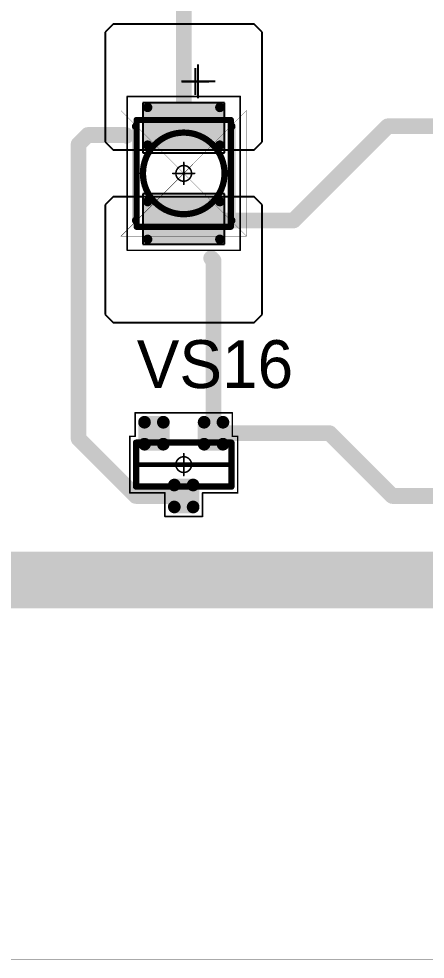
# Model space of a CAD drawing. Header units: millimetres. Extents: x 0 to 395, y 0 to 190.
# Drawn here: x 35.24 to 48.2, y 0 to 29.95 of the extents above; entities that cross this region are included whole.
import ezdxf

# ---------------------------------------------------------------- set-up
doc = ezdxf.new("R2010")
doc.units = ezdxf.units.MM
for name, color, linetype in [('Mechanical13', 56, 'Continuous'), ('Mechanical15', 56, 'Continuous'), ('Mechanical3', 76, 'Continuous'), ('Mechanical5', 56, 'Continuous'), ('TopLayer', 1, 'Continuous'), ('TopOverlay', 2, 'Continuous'), ('TopPaste', 8, 'Continuous'), ('TopSolder', 216, 'Continuous')]:
    doc.layers.add(name, color=color, linetype=linetype)

# ---------------------------------------------------------------- blocks, each defined once
blk = doc.blocks.new('SOT23_1168')
at = {"layer": 'Mechanical13', "const_width": 0.2}
for points in [[(0.7, 1.52), (-0.7, 1.52)], [(-0.7, -1.52), (-0.7, 1.52)], [(0.7, -1.52), (0.7, 1.52)], [(0.7, -1.52), (-0.7, -1.52)]]:
    blk.add_lwpolyline(points, dxfattribs=at)
at = {"layer": 'Mechanical13', "const_width": 0.1}
for points in [[(-0.75, 1.52, 1), (-0.65, 1.52, 1)], [(-0.75, 1.52, 1), (-0.65, 1.52, 1)], [(0.65, 1.52, 1), (0.75, 1.52, 1)], [(0.65, 1.52, 1), (0.75, 1.52, 1)], [(-0.75, -1.52, 1), (-0.65, -1.52, 1)], [(-0.75, -1.52, 1), (-0.65, -1.52, 1)], [(0.65, -1.52, 1), (0.75, -1.52, 1)], [(0.65, -1.52, 1), (0.75, -1.52, 1)]]:
    blk.add_lwpolyline(points, format="xyb", close=True, dxfattribs=at)
at = {"layer": 'Mechanical15', "const_width": 0.05}
for points in [[(-1.65, -1.55), (-1.65, 1.55)], [(-0.9, 1.55), (-1.65, 1.55)], [(-0.9, 1.55), (-0.9, 1.72)], [(0.9, 1.72), (-0.9, 1.72)], [(0.9, 0.6), (0.9, 1.72)], [(1.65, 0.6), (0.9, 0.6)], [(1.65, -0.6), (1.65, 0.6)], [(0, -0.35), (0, 0.35)], [(0.35, 0), (-0.35, 0)], [(0.9, -0.6), (1.65, -0.6)], [(0.9, -1.72), (0.9, -0.6)], [(-0.9, -1.55), (-1.65, -1.55)], [(-0.9, -1.72), (-0.9, -1.55)], [(0.9, -1.72), (-0.9, -1.72)]]:
    blk.add_lwpolyline(points, dxfattribs=at)
at = {"layer": 'Mechanical15'}
for points, const_width in [([(-1.662, 1.55, 1), (-1.637, 1.55, 1)], 0.025), ([(-1.662, 1.55, 1), (-1.637, 1.55, 1)], 0.025), ([(-0.913, 1.72, 1), (-0.888, 1.72, 1)], 0.025), ([(-0.913, 1.72, 1), (-0.888, 1.72, 1)], 0.025), ([(-0.913, 1.55, 1), (-0.888, 1.55, 1)], 0.025), ([(-0.913, 1.55, 1), (-0.888, 1.55, 1)], 0.025), ([(0.888, 1.72, 1), (0.913, 1.72, 1)], 0.025), ([(0.888, 1.72, 1), (0.913, 1.72, 1)], 0.025), ([(0.888, 0.6, 1), (0.913, 0.6, 1)], 0.025), ([(0.888, 0.6, 1), (0.913, 0.6, 1)], 0.025), ([(1.637, 0.6, 1), (1.662, 0.6, 1)], 0.025), ([(1.637, 0.6, 1), (1.662, 0.6, 1)], 0.025), ([(-0.012, 0.35, 1), (0.012, 0.35, 1)], 0.025), ([(-0.362, 0, 1), (-0.337, 0, 1)], 0.025), ([(0.25, 0, 1), (-0.25, 0, 1)], 0.05), ([(-0.262, 0, 1), (-0.238, 0, 1)], 0.025), ([(0.238, 0, 1), (0.262, 0, 1)], 0.025), ([(0.337, 0, 1), (0.362, 0, 1)], 0.025), ([(-0.012, -0.35, 1), (0.012, -0.35, 1)], 0.025), ([(0.888, -0.6, 1), (0.913, -0.6, 1)], 0.025), ([(0.888, -0.6, 1), (0.913, -0.6, 1)], 0.025), ([(1.637, -0.6, 1), (1.662, -0.6, 1)], 0.025), ([(1.637, -0.6, 1), (1.662, -0.6, 1)], 0.025), ([(-1.662, -1.55, 1), (-1.637, -1.55, 1)], 0.025), ([(-1.662, -1.55, 1), (-1.637, -1.55, 1)], 0.025), ([(-0.913, -1.55, 1), (-0.888, -1.55, 1)], 0.025), ([(-0.913, -1.55, 1), (-0.888, -1.55, 1)], 0.025), ([(-0.913, -1.72, 1), (-0.888, -1.72, 1)], 0.025), ([(-0.913, -1.72, 1), (-0.888, -1.72, 1)], 0.025), ([(0.888, -1.72, 1), (0.913, -1.72, 1)], 0.025), ([(0.888, -1.72, 1), (0.913, -1.72, 1)], 0.025)]:
    blk.add_lwpolyline(points, format="xyb", close=True, dxfattribs=dict(at, const_width=const_width))
at = {"layer": 'TopLayer', "const_width": 0.1}
for points in [[(-1.4, 1.25, 1), (-1.3, 1.25, 1)], [(-0.7, 1.25, 1), (-0.6, 1.25, 1)], [(-1.4, 0.65, 1), (-1.3, 0.65, 1)], [(-0.7, 0.65, 1), (-0.6, 0.65, 1)], [(0.6, 0.3, 1), (0.7, 0.3, 1)], [(1.3, 0.3, 1), (1.4, 0.3, 1)], [(0.6, -0.3, 1), (0.7, -0.3, 1)], [(1.3, -0.3, 1), (1.4, -0.3, 1)], [(-1.4, -0.65, 1), (-1.3, -0.65, 1)], [(-0.7, -0.65, 1), (-0.6, -0.65, 1)], [(-1.4, -1.25, 1), (-1.3, -1.25, 1)], [(-0.7, -1.25, 1), (-0.6, -1.25, 1)]]:
    blk.add_lwpolyline(points, format="xyb", close=True, dxfattribs=at)
at = {"layer": 'TopLayer'}
for points in [[(-1.45, 1.25), (-1.45, 0.65), (-0.55, 1.25), (-0.55, 0.65)], [(-1.35, 1.35), (-1.35, 0.55), (-0.65, 1.35), (-0.65, 0.55)], [(0.55, 0.3), (0.55, -0.3), (1.45, 0.3), (1.45, -0.3)], [(0.65, 0.4), (0.65, -0.4), (1.35, 0.4), (1.35, -0.4)], [(-1.35, -0.55), (-1.35, -1.35), (-0.65, -0.55), (-0.65, -1.35)], [(-1.45, -0.65), (-1.45, -1.25), (-0.55, -0.65), (-0.55, -1.25)]]:
    blk.add_solid(points, dxfattribs=at)
at = {"layer": 'TopOverlay', "const_width": 0.15}
blk.add_lwpolyline([(0, -1.5), (0, 1.5)], dxfattribs=at)
at = {"layer": 'TopOverlay', "const_width": 0.075}
for points in [[(-0.038, 1.5, 1), (0.038, 1.5, 1)], [(-0.038, -1.5, 1), (0.038, -1.5, 1)]]:
    blk.add_lwpolyline(points, format="xyb", close=True, dxfattribs=at)
at = {"layer": 'TopPaste', "const_width": 0.075}
for points in [[(-1.387, 1.25, 1), (-1.313, 1.25, 1)], [(-0.687, 1.25, 1), (-0.613, 1.25, 1)], [(-1.387, 0.65, 1), (-1.313, 0.65, 1)], [(-0.687, 0.65, 1), (-0.613, 0.65, 1)], [(0.613, 0.3, 1), (0.687, 0.3, 1)], [(1.313, 0.3, 1), (1.387, 0.3, 1)], [(0.613, -0.3, 1), (0.687, -0.3, 1)], [(1.313, -0.3, 1), (1.387, -0.3, 1)], [(-1.387, -0.65, 1), (-1.313, -0.65, 1)], [(-0.687, -0.65, 1), (-0.613, -0.65, 1)], [(-1.387, -1.25, 1), (-1.313, -1.25, 1)], [(-0.687, -1.25, 1), (-0.613, -1.25, 1)]]:
    blk.add_lwpolyline(points, format="xyb", close=True, dxfattribs=at)
at = {"layer": 'TopPaste'}
for points in [[(-1.425, 1.25), (-1.425, 0.65), (-0.575, 1.25), (-0.575, 0.65)], [(-1.35, 1.325), (-1.35, 0.575), (-0.65, 1.325), (-0.65, 0.575)], [(0.575, 0.3), (0.575, -0.3), (1.425, 0.3), (1.425, -0.3)], [(0.65, 0.375), (0.65, -0.375), (1.35, 0.375), (1.35, -0.375)], [(-1.35, -0.575), (-1.35, -1.325), (-0.65, -0.575), (-0.65, -1.325)], [(-1.425, -0.65), (-1.425, -1.25), (-0.575, -0.65), (-0.575, -1.25)]]:
    blk.add_solid(points, dxfattribs=at)
at = {"layer": 'TopSolder', "const_width": 0.202}
for points in [[(-1.451, 1.25, 1), (-1.249, 1.25, 1)], [(-0.751, 1.25, 1), (-0.549, 1.25, 1)], [(-1.451, 0.65, 1), (-1.249, 0.65, 1)], [(-0.751, 0.65, 1), (-0.549, 0.65, 1)], [(0.549, 0.3, 1), (0.751, 0.3, 1)], [(1.249, 0.3, 1), (1.451, 0.3, 1)], [(0.549, -0.3, 1), (0.751, -0.3, 1)], [(1.249, -0.3, 1), (1.451, -0.3, 1)], [(-1.451, -0.65, 1), (-1.249, -0.65, 1)], [(-0.751, -0.65, 1), (-0.549, -0.65, 1)], [(-1.451, -1.25, 1), (-1.249, -1.25, 1)], [(-0.751, -1.25, 1), (-0.549, -1.25, 1)]]:
    blk.add_lwpolyline(points, format="xyb", close=True, dxfattribs=at)
at = {"layer": 'TopSolder'}
for points in [[(-1.552, 1.25), (-1.552, 0.65), (-0.448, 1.25), (-0.448, 0.65)], [(-1.35, 1.452), (-1.35, 0.448), (-0.65, 1.452), (-0.65, 0.448)], [(0.448, 0.3), (0.448, -0.3), (1.552, 0.3), (1.552, -0.3)], [(0.65, 0.502), (0.65, -0.502), (1.35, 0.502), (1.35, -0.502)], [(-1.35, -0.448), (-1.35, -1.452), (-0.65, -0.448), (-0.65, -1.452)], [(-1.552, -0.65), (-1.552, -1.25), (-0.448, -0.65), (-0.448, -1.25)]]:
    blk.add_solid(points, dxfattribs=at)
blk = doc.blocks.new('T66G_4_1316')
at = {"layer": 'Mechanical13'}
for p, q in [((2.936, 0.071), (2.936, -1)), ((2.4, -0.464), (3.471, -0.464))]:
    blk.add_line(p, q, dxfattribs=at)
at = {"layer": 'Mechanical13', "const_width": 0.2}
for points in [[(-1.7, 1.5), (1.7, 1.5)], [(-1.7, 1.5), (-1.7, -1.5)], [(1.7, 1.5), (1.7, -1.5)], [(-1.7, -1.5), (1.7, -1.5)]]:
    blk.add_lwpolyline(points, dxfattribs=at)
at = {"layer": 'Mechanical13'}
for points, const_width in [([(-1.75, 1.5, 1), (-1.65, 1.5, 1)], 0.1), ([(-1.75, 1.5, 1), (-1.65, 1.5, 1)], 0.1), ([(1.65, 1.5, 1), (1.75, 1.5, 1)], 0.1), ([(1.65, 1.5, 1), (1.75, 1.5, 1)], 0.1), ([(1.3, 0, 1), (-1.3, 0, 1)], 0.2), ([(-1.35, 0, 1), (-1.25, 0, 1)], 0.1), ([(1.25, 0, 1), (1.35, 0, 1)], 0.1), ([(-1.75, -1.5, 1), (-1.65, -1.5, 1)], 0.1), ([(-1.75, -1.5, 1), (-1.65, -1.5, 1)], 0.1), ([(1.65, -1.5, 1), (1.75, -1.5, 1)], 0.1), ([(1.65, -1.5, 1), (1.75, -1.5, 1)], 0.1)]:
    blk.add_lwpolyline(points, format="xyb", close=True, dxfattribs=dict(at, const_width=const_width))
at = {"layer": 'Mechanical15', "const_width": 0.05}
for points in [[(-2.45, 1.8), (-2.45, -1.8)], [(-2.45, 1.8), (2.45, 1.8)], [(2.45, 1.8), (2.45, -1.8)], [(0, 0.35), (0, -0.35)], [(-0.35, 0), (0.35, 0)], [(-2.45, -1.8), (2.45, -1.8)]]:
    blk.add_lwpolyline(points, dxfattribs=at)
at = {"layer": 'Mechanical15'}
for points, const_width in [([(-2.462, 1.8, 1), (-2.438, 1.8, 1)], 0.025), ([(-2.462, 1.8, 1), (-2.438, 1.8, 1)], 0.025), ([(2.438, 1.8, 1), (2.462, 1.8, 1)], 0.025), ([(2.438, 1.8, 1), (2.462, 1.8, 1)], 0.025), ([(-0.012, 0.35, 1), (0.012, 0.35, 1)], 0.025), ([(-0.362, 0, 1), (-0.337, 0, 1)], 0.025), ([(0.25, 0, 1), (-0.25, 0, 1)], 0.05), ([(-0.262, 0, 1), (-0.238, 0, 1)], 0.025), ([(0.238, 0, 1), (0.262, 0, 1)], 0.025), ([(0.337, 0, 1), (0.362, 0, 1)], 0.025), ([(-0.012, -0.35, 1), (0.012, -0.35, 1)], 0.025), ([(-2.462, -1.8, 1), (-2.438, -1.8, 1)], 0.025), ([(-2.462, -1.8, 1), (-2.438, -1.8, 1)], 0.025), ([(2.438, -1.8, 1), (2.462, -1.8, 1)], 0.025), ([(2.438, -1.8, 1), (2.462, -1.8, 1)], 0.025)]:
    blk.add_lwpolyline(points, format="xyb", close=True, dxfattribs=dict(at, const_width=const_width))
at = {"layer": 'TopLayer'}
for p, q in [((-4.5, 2.5), (-4.75, 2.25)), ((-1, 2.5), (-4.5, 2.5)), ((-0.75, 2.25), (-1, 2.5)), ((1, 2.5), (0.75, 2.25)), ((4.5, 2.5), (1, 2.5)), ((4.75, 2.25), (4.5, 2.5)), ((-4.75, 2.25), (-4.75, -2.25)), ((-0.75, -2.25), (-0.75, 2.25)), ((0.75, 2.25), (0.75, -2.25)), ((4.75, -2.25), (4.75, 2.25)), ((-4.75, -2.25), (-4.5, -2.5)), ((-1, -2.5), (-0.75, -2.25)), ((0.75, -2.25), (1, -2.5)), ((4.5, -2.5), (4.75, -2.25)), ((-4.5, -2.5), (-1, -2.5)), ((1, -2.5), (4.5, -2.5))]:
    blk.add_line(p, q, dxfattribs=at)
at = {"layer": 'TopLayer', "const_width": 0.15}
for points in [[(-2.175, 1.15, 1), (-2.025, 1.15, 1)], [(-0.975, 1.15, 1), (-0.825, 1.15, 1)], [(0.825, 1.15, 1), (0.975, 1.15, 1)], [(2.025, 1.15, 1), (2.175, 1.15, 1)], [(-2.175, -1.15, 1), (-2.025, -1.15, 1)], [(-0.975, -1.15, 1), (-0.825, -1.15, 1)], [(0.825, -1.15, 1), (0.975, -1.15, 1)], [(2.025, -1.15, 1), (2.175, -1.15, 1)]]:
    blk.add_lwpolyline(points, format="xyb", close=True, dxfattribs=at)
at = {"layer": 'TopLayer'}
for points in [[(-0.9, 1.3), (-2.1, 1.3), (-0.9, -1.3), (-2.1, -1.3)], [(2.1, 1.3), (0.9, 1.3), (2.1, -1.3), (0.9, -1.3)], [(-0.75, 1.15), (-2.25, 1.15), (-0.75, -1.15), (-2.25, -1.15)], [(2.25, 1.15), (0.75, 1.15), (2.25, -1.15), (0.75, -1.15)]]:
    blk.add_solid(points, dxfattribs=at)
at = {"layer": 'TopOverlay'}
for p, q in [((2.928, 0.057), (2.928, -0.8)), ((2.5, -0.372), (3.357, -0.372))]:
    blk.add_line(p, q, dxfattribs=at)
at = {"layer": 'TopOverlay', "const_width": 0.25}
for points in [[(-1.5, 1.525), (1.5, 1.525)], [(-1.5, -1.525), (1.5, -1.525)]]:
    blk.add_lwpolyline(points, dxfattribs=at)
at = {"layer": 'TopOverlay', "const_width": 0.125}
for points in [[(-1.562, 1.525, 1), (-1.438, 1.525, 1)], [(1.438, 1.525, 1), (1.562, 1.525, 1)], [(-1.562, -1.525, 1), (-1.438, -1.525, 1)], [(1.438, -1.525, 1), (1.562, -1.525, 1)]]:
    blk.add_lwpolyline(points, format="xyb", close=True, dxfattribs=at)
at = {"layer": 'TopPaste', "const_width": 0.125}
for points in [[(-2.162, 1.15, 1), (-2.037, 1.15, 1)], [(-0.962, 1.15, 1), (-0.838, 1.15, 1)], [(0.838, 1.15, 1), (0.962, 1.15, 1)], [(2.037, 1.15, 1), (2.162, 1.15, 1)], [(-2.162, -1.15, 1), (-2.037, -1.15, 1)], [(-0.962, -1.15, 1), (-0.838, -1.15, 1)], [(0.838, -1.15, 1), (0.962, -1.15, 1)], [(2.037, -1.15, 1), (2.162, -1.15, 1)]]:
    blk.add_lwpolyline(points, format="xyb", close=True, dxfattribs=at)
at = {"layer": 'TopPaste'}
for points in [[(-0.9, 1.275), (-2.1, 1.275), (-0.9, -1.275), (-2.1, -1.275)], [(2.1, 1.275), (0.9, 1.275), (2.1, -1.275), (0.9, -1.275)], [(-0.775, 1.15), (-2.225, 1.15), (-0.775, -1.15), (-2.225, -1.15)], [(2.225, 1.15), (0.775, 1.15), (2.225, -1.15), (0.775, -1.15)]]:
    blk.add_solid(points, dxfattribs=at)
at = {"layer": 'TopSolder'}
for p, q in [((-2.25, 1.3), (-2.25, -1.3)), ((-0.65, 1.3), (-2.25, 1.3)), ((-0.65, -1.3), (-0.65, 1.3)), ((0.65, 1.3), (0.65, -1.3)), ((2.25, 1.3), (0.65, 1.3)), ((2.25, -1.3), (2.25, 1.3)), ((-2.25, -1.3), (-0.65, -1.3)), ((0.65, -1.3), (2.25, -1.3))]:
    blk.add_line(p, q, dxfattribs=at)

msp = doc.modelspace()

# ---------------------------------------------------------------- linework, layer by layer
at = {"layer": 'Mechanical3', "const_width": 0.01}
msp.add_lwpolyline([(0, 0), (395, 0)], dxfattribs=at)
at = {"layer": 'Mechanical5'}
for points, const_width in [([(38.5, 23.027), (42.5, 27.027)], 0.01), ([(38.5, 27.027), (42.5, 23.027)], 0.01), ([(38.5, 27.027), (42.5, 27.027)], 0.001), ([(38.5, 23.027), (38.5, 27.027)], 0.001), ([(42.5, 23.027), (42.5, 27.027)], 0.001), ([(38.5, 23.027), (42.5, 23.027)], 0.001)]:
    msp.add_lwpolyline(points, dxfattribs=dict(at, const_width=const_width))
for points, const_width in [([(38.498, 27.027, 1), (38.503, 27.027, 1)], 0.005), ([(38.5, 27.027, 1), (38.5, 27.027, 1)], 0.0005), ([(38.5, 27.027, 1), (38.5, 27.027, 1)], 0.0005), ([(42.498, 27.027, 1), (42.503, 27.027, 1)], 0.005), ([(42.5, 27.027, 1), (42.5, 27.027, 1)], 0.0005), ([(42.5, 27.027, 1), (42.5, 27.027, 1)], 0.0005), ([(38.498, 23.027, 1), (38.503, 23.027, 1)], 0.005), ([(38.5, 23.027, 1), (38.5, 23.027, 1)], 0.0005), ([(38.5, 23.027, 1), (38.5, 23.027, 1)], 0.0005), ([(42.498, 23.027, 1), (42.503, 23.027, 1)], 0.005), ([(42.5, 23.027, 1), (42.5, 23.027, 1)], 0.0005), ([(42.5, 23.027, 1), (42.5, 23.027, 1)], 0.0005)]:
    msp.add_lwpolyline(points, format="xyb", close=True, dxfattribs=dict(at, const_width=const_width))
at = {"layer": 'TopLayer'}
for points, const_width in [([(40.5, 26.527), (40.5, 30.375)], 0.5), ([(44.002, 23.527), (47.002, 26.527)], 0.5), ([(47.002, 26.527), (50.5, 26.527)], 0.5), ([(37.15, 25.957), (37.443, 26.25)], 0.5), ([(37.443, 26.25), (38.65, 26.25)], 0.5), ([(38.65, 26.25), (38.675, 26.225)], 0.5), ([(37.15, 16.575), (37.15, 25.957)], 0.5), ([(40.5, 23.527), (44.002, 23.527)], 0.5), ([(41.375, 22.325), (41.45, 22.25)], 0.5), ([(41.45, 16.75), (41.45, 22.25)], 0.5), ([(37.15, 16.575), (38.975, 14.75)], 0.5), ([(41.45, 16.75), (45.15, 16.75)], 0.5), ([(45.15, 16.75), (47.15, 14.75)], 0.5), ([(38.975, 14.75), (40.5, 14.75)], 0.5), ([(47.15, 14.75), (51, 14.75)], 0.5), ([(31.6, 12.075), (69.75, 12.075)], 1.8)]:
    msp.add_lwpolyline(points, dxfattribs=dict(at, const_width=const_width))
at = {"layer": 'TopLayer', "const_width": 0.25}
for points in [[(40.375, 26.527, 1), (40.625, 26.527, 1)], [(46.877, 26.527, 1), (47.127, 26.527, 1)], [(46.877, 26.527, 1), (47.127, 26.527, 1)], [(37.318, 26.25, 1), (37.568, 26.25, 1)], [(37.318, 26.25, 1), (37.568, 26.25, 1)], [(38.525, 26.25, 1), (38.775, 26.25, 1)], [(38.525, 26.25, 1), (38.775, 26.25, 1)], [(38.55, 26.225, 1), (38.8, 26.225, 1)], [(37.025, 25.957, 1), (37.275, 25.957, 1)], [(37.025, 25.957, 1), (37.275, 25.957, 1)], [(40.375, 23.527, 1), (40.625, 23.527, 1)], [(43.877, 23.527, 1), (44.127, 23.527, 1)], [(43.877, 23.527, 1), (44.127, 23.527, 1)], [(41.25, 22.325, 1), (41.5, 22.325, 1)], [(41.325, 22.25, 1), (41.575, 22.25, 1)], [(41.325, 22.25, 1), (41.575, 22.25, 1)], [(37.025, 16.575, 1), (37.275, 16.575, 1)], [(37.025, 16.575, 1), (37.275, 16.575, 1)], [(41.325, 16.75, 1), (41.575, 16.75, 1)], [(41.325, 16.75, 1), (41.575, 16.75, 1)], [(45.025, 16.75, 1), (45.275, 16.75, 1)], [(45.025, 16.75, 1), (45.275, 16.75, 1)], [(38.85, 14.75, 1), (39.1, 14.75, 1)], [(38.85, 14.75, 1), (39.1, 14.75, 1)], [(40.375, 14.75, 1), (40.625, 14.75, 1)], [(47.025, 14.75, 1), (47.275, 14.75, 1)], [(47.025, 14.75, 1), (47.275, 14.75, 1)]]:
    msp.add_lwpolyline(points, format="xyb", close=True, dxfattribs=at)

# ---------------------------------------------------------------- block references
for name, p, rotation in [('T66G_4_1316', (40.5, 25.027), 90), ('SOT23_1168', (40.5, 15.75), 270)]:
    msp.add_blockref(name, p, dxfattribs=dict(rotation=rotation))

# ---------------------------------------------------------------- texts
at = {"layer": 'TopOverlay'}
msp.add_text('VS16', height=1.524, dxfattribs=at).set_placement((39.002, 18.19))

doc.saveas('drawing.dxf')
